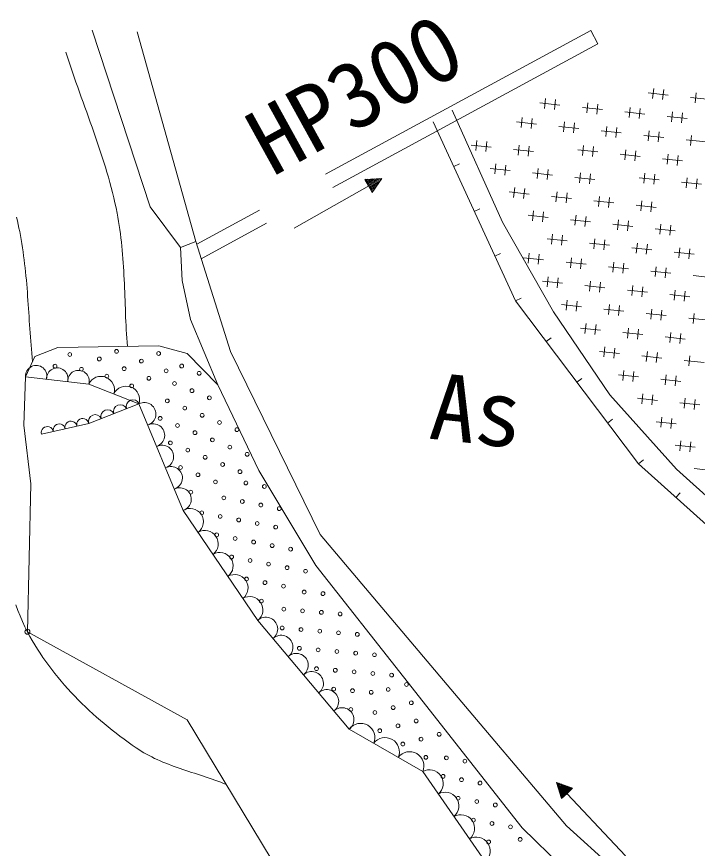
# Model space of a CAD drawing. Units: millimetres, scale not verified. Extents: x 40000 to 680000, y 20000 to 380000.
# Drawn here: x 406802 to 420348, y 317253 to 333800 of the extents above; entities that cross this region are included whole.
import ezdxf
from ezdxf.enums import TextEntityAlignment as Align

# ---------------------------------------------------------------- set-up
doc = ezdxf.new("R2010")
doc.units = ezdxf.units.MM
doc.header["$LTSCALE"] = 1000
doc.linetypes.add('DASHED', pattern=[7.5, 6, -1.5])
doc.layers.add('M-BGD', color=7, linetype='Continuous', lineweight=13)
doc.styles.add('ＭＳ ゴシック', font='')
doc.styles.get('ＭＳ ゴシック').set_extended_font_data('MS Gothic')

msp = doc.modelspace()

# ---------------------------------------------------------------- linework, layer by layer
at = {"layer": 'M-BGD'}
for p, q in [((409458, 330015), (408308, 333533)), ((409198, 333497), (410370, 329324)), ((418227, 333524), (418370, 333260)), ((407813, 332992), (407781, 333092)), ((407846, 332892), (407813, 332992)), ((407880, 332793), (407846, 332892)), ((407914, 332693), (407880, 332793)), ((407948, 332594), (407914, 332693)), ((407983, 332494), (407948, 332594)), ((408018, 332395), (407983, 332494)), ((408054, 332296), (408018, 332395)), ((408089, 332197), (408054, 332296)), ((419369, 332282), (419767, 332240)), ((419479, 332371), (419458, 332172)), ((419678, 332350), (419657, 332151)), ((420322, 332282), (420301, 332083)), ((408125, 332098), (408089, 332197)), ((408161, 331999), (408125, 332098)), ((417326, 332171), (417305, 331972)), ((417525, 332150), (417504, 331951)), ((420212, 332193), (420610, 332151)), ((408197, 331900), (408161, 331999)), ((415471, 331937), (416471, 329710)), ((417216, 332082), (417614, 332040)), ((418059, 331993), (418457, 331951)), ((418169, 332082), (418148, 331883)), ((418368, 332061), (418347, 331862)), ((419013, 331993), (418992, 331794)), ((419212, 331972), (419191, 331773)), ((408233, 331801), (408197, 331900)), ((408268, 331702), (408233, 331801)), ((416860, 331794), (416839, 331595)), ((417059, 331773), (417038, 331574)), ((418903, 331904), (419301, 331862)), ((419746, 331815), (420144, 331773)), ((419856, 331904), (419835, 331705)), ((420055, 331883), (420034, 331684)), ((408303, 331602), (408268, 331702)), ((408338, 331503), (408303, 331602)), ((416728, 328144), (415089, 331707)), ((416750, 331705), (417148, 331663)), ((417593, 331616), (417991, 331574)), ((417703, 331705), (417682, 331506)), ((417902, 331684), (417881, 331485)), ((418547, 331616), (418526, 331417)), ((418745, 331595), (418724, 331396)), ((408373, 331404), (408338, 331503)), ((418437, 331527), (418834, 331485)), ((419280, 331438), (419678, 331396)), ((419390, 331527), (419369, 331328)), ((419589, 331506), (419568, 331307)), ((420233, 331438), (420212, 331239)), ((408407, 331304), (408373, 331404)), ((408441, 331205), (408407, 331304)), ((415959, 331334), (415938, 331135)), ((416158, 331313), (416137, 331114)), ((420123, 331349), (420521, 331307)), ((408474, 331105), (408441, 331205)), ((408507, 331005), (408474, 331105)), ((415849, 331245), (416246, 331203)), ((416692, 331156), (417090, 331114)), ((416802, 331245), (416781, 331046)), ((417001, 331224), (416980, 331025)), ((417970, 331150), (418368, 331108)), ((418080, 331239), (418059, 331040)), ((418279, 331218), (418258, 331019)), ((418924, 331150), (418903, 330951)), ((419123, 331129), (419102, 330930)), ((408538, 330905), (408507, 331005)), ((418814, 331061), (419212, 331019)), ((419657, 330972), (420055, 330930)), ((419767, 331061), (419746, 330862)), ((419966, 331040), (419945, 330841)), ((408569, 330805), (408538, 330905)), ((408599, 330704), (408569, 330805)), ((415499, 330817), (415612, 330869)), ((416226, 330779), (416624, 330737)), ((416336, 330868), (416315, 330669)), ((416535, 330847), (416514, 330648)), ((417179, 330779), (417158, 330580)), ((408629, 330604), (408599, 330704)), ((408657, 330503), (408629, 330604)), ((417069, 330690), (417467, 330648)), ((417378, 330758), (417357, 330559)), ((417912, 330601), (418310, 330559)), ((418022, 330690), (418001, 330491)), ((418221, 330669), (418200, 330470)), ((419301, 330684), (419280, 330485)), ((419500, 330663), (419479, 330464)), ((408684, 330401), (408657, 330503)), ((412328, 329591), (414067, 330579)), ((413732, 330562), (414067, 330579)), ((413806, 330431), (413732, 330562)), ((413754, 330563), (413737, 330553)), ((413747, 330535), (413799, 330565)), ((413756, 330518), (413843, 330567)), ((413888, 330570), (413766, 330501)), ((413776, 330483), (413933, 330572)), ((413786, 330466), (413977, 330575)), ((414022, 330577), (413796, 330449)), ((414042, 330542), (413816, 330414)), ((414017, 330505), (413826, 330396)), ((413835, 330379), (413992, 330468)), ((414067, 330579), (413880, 330301)), ((419191, 330595), (419589, 330553)), ((420034, 330506), (420432, 330464)), ((420144, 330595), (420123, 330396)), ((420343, 330574), (420322, 330375)), ((408710, 330300), (408684, 330401)), ((408735, 330198), (408710, 330300)), ((413806, 330431), (413880, 330301)), ((413845, 330362), (413967, 330431)), ((413942, 330394), (413855, 330344)), ((413865, 330327), (413917, 330356)), ((413892, 330319), (413875, 330309)), ((416603, 330313), (417001, 330271)), ((416713, 330402), (416692, 330203)), ((416912, 330381), (416891, 330182)), ((417556, 330313), (417535, 330114)), ((417755, 330292), (417734, 330093)), ((408759, 330096), (408735, 330198)), ((417446, 330224), (417844, 330182)), ((418290, 330135), (418687, 330093)), ((418400, 330224), (418379, 330025)), ((418598, 330203), (418578, 330004)), ((419243, 330135), (419222, 329936)), ((419442, 330114), (419421, 329915)), ((408781, 329993), (408759, 330096)), ((408802, 329890), (408781, 329993)), ((410061, 329208), (409458, 330015)), ((415909, 329926), (416022, 329978)), ((419133, 330046), (419531, 330004)), ((406817, 329736), (406800, 329807)), ((408817, 329809), (408802, 329890)), ((408831, 329727), (408817, 329809)), ((416980, 329847), (417378, 329805)), ((417090, 329936), (417069, 329737)), ((417289, 329915), (417268, 329716)), ((417933, 329847), (417912, 329648)), ((418132, 329826), (418111, 329627)), ((406833, 329665), (406817, 329736)), ((406849, 329594), (406833, 329665)), ((408844, 329645), (408831, 329727)), ((408856, 329563), (408844, 329645)), ((416471, 329710), (417485, 327926)), ((417824, 329758), (418221, 329716)), ((418667, 329669), (419065, 329627)), ((418777, 329758), (418756, 329559)), ((418976, 329737), (418955, 329538)), ((419620, 329669), (419599, 329470)), ((419819, 329648), (419798, 329449)), ((406863, 329523), (406849, 329594)), ((406879, 329443), (406863, 329523)), ((406893, 329363), (406879, 329443)), ((408867, 329481), (408856, 329563)), ((408878, 329398), (408867, 329481)), ((417467, 329470), (417446, 329271)), ((417666, 329449), (417645, 329250)), ((419510, 329580), (419908, 329538)), ((406907, 329283), (406893, 329363)), ((406919, 329203), (406907, 329283)), ((408887, 329316), (408878, 329398)), ((408895, 329233), (408887, 329316)), ((410061, 329208), (410370, 329324)), ((410370, 329324), (411058, 327141)), ((417357, 329381), (417755, 329339)), ((418201, 329292), (418598, 329250)), ((418311, 329381), (418290, 329182)), ((418510, 329360), (418489, 329161)), ((419154, 329292), (419133, 329093)), ((406931, 329123), (406919, 329203)), ((406942, 329043), (406931, 329123)), ((408903, 329151), (408895, 329233)), ((408910, 329068), (408903, 329151)), ((410094, 328552), (410061, 329208)), ((419044, 329203), (419442, 329161)), ((419353, 329271), (419332, 329072)), ((419887, 329114), (420285, 329072)), ((419997, 329203), (419976, 329004)), ((420196, 329182), (420175, 328983)), ((406953, 328963), (406942, 329043)), ((406962, 328882), (406953, 328963)), ((408917, 328985), (408910, 329068)), ((408923, 328902), (408917, 328985)), ((416318, 329035), (416432, 329087)), ((416891, 329003), (417289, 328961)), ((417001, 329092), (416980, 328893)), ((417200, 329071), (417179, 328873)), ((417844, 329003), (417823, 328805)), ((418043, 328982), (418022, 328784)), ((406972, 328802), (406962, 328882)), ((406980, 328721), (406972, 328802)), ((408928, 328819), (408923, 328902)), ((408933, 328736), (408928, 328819)), ((417735, 328914), (418132, 328872)), ((418578, 328825), (418976, 328783)), ((418688, 328914), (418667, 328716)), ((418887, 328893), (418866, 328695)), ((419531, 328825), (419510, 328627)), ((419730, 328804), (419709, 328606)), ((406988, 328641), (406980, 328721)), ((406996, 328560), (406988, 328641)), ((408938, 328653), (408933, 328736)), ((408942, 328570), (408938, 328653)), ((417378, 328626), (417357, 328427)), ((419421, 328736), (419819, 328694)), ((420264, 328647), (420662, 328606)), ((407003, 328479), (406996, 328560)), ((407010, 328398), (407003, 328479)), ((408946, 328487), (408942, 328570)), ((408949, 328404), (408946, 328487)), ((410260, 327775), (410094, 328552)), ((417268, 328537), (417666, 328495)), ((417577, 328605), (417556, 328406)), ((418222, 328537), (418201, 328338)), ((418421, 328516), (418400, 328317)), ((407016, 328317), (407010, 328398)), ((407022, 328236), (407016, 328317)), ((408953, 328320), (408949, 328404)), ((408956, 328237), (408953, 328320)), ((418112, 328448), (418509, 328406)), ((418955, 328359), (419353, 328317)), ((419065, 328448), (419044, 328249)), ((419264, 328427), (419243, 328228)), ((419908, 328359), (419887, 328160)), ((420107, 328338), (420086, 328139)), ((407028, 328155), (407022, 328236)), ((407034, 328074), (407028, 328155)), ((408959, 328154), (408956, 328237)), ((408962, 328070), (408959, 328154)), ((416728, 328144), (416842, 328196)), ((419174, 324905), (416728, 328144)), ((417755, 328160), (417734, 327961)), ((417954, 328139), (417933, 327940)), ((419798, 328270), (420196, 328228)), ((407039, 327993), (407034, 328074)), ((407045, 327912), (407039, 327993)), ((408966, 327987), (408962, 328070)), ((408969, 327904), (408966, 327987)), ((417646, 328071), (418043, 328029)), ((418489, 327982), (418887, 327940)), ((418599, 328071), (418578, 327872)), ((418798, 328050), (418777, 327851)), ((419442, 327982), (419421, 327783)), ((419641, 327961), (419620, 327762)), ((407050, 327831), (407045, 327912)), ((407055, 327750), (407050, 327831)), ((408972, 327821), (408969, 327904)), ((408976, 327737), (408972, 327821)), ((417485, 327926), (418607, 326274)), ((419332, 327893), (419730, 327851)), ((420175, 327804), (420573, 327762)), ((420285, 327893), (420264, 327694)), ((407061, 327669), (407055, 327750)), ((407066, 327588), (407061, 327669)), ((408980, 327654), (408976, 327737)), ((408984, 327571), (408980, 327654)), ((410260, 327775), (410804, 326474)), ((418133, 327694), (418112, 327495)), ((418332, 327673), (418311, 327474)), ((407072, 327507), (407066, 327588)), ((407077, 327426), (407072, 327507)), ((408989, 327488), (408984, 327571)), ((408994, 327405), (408989, 327488)), ((418023, 327605), (418420, 327563)), ((418866, 327516), (419264, 327474)), ((418976, 327605), (418955, 327406)), ((419175, 327584), (419154, 327385)), ((419819, 327516), (419798, 327317)), ((420018, 327495), (419997, 327296)), ((407083, 327345), (407077, 327426)), ((407089, 327264), (407083, 327345)), ((408999, 327322), (408994, 327405)), ((409006, 327239), (408999, 327322)), ((417339, 327334), (417439, 327410)), ((419709, 327427), (420107, 327385)), ((407096, 327183), (407089, 327264)), ((407103, 327102), (407096, 327183)), ((407625, 327220), (407162, 327037)), ((409634, 327248), (407625, 327220)), ((410198, 327100), (409634, 327248)), ((411058, 327141), (412841, 323494)), ((418400, 327139), (418798, 327097)), ((418510, 327228), (418489, 327029)), ((418709, 327207), (418688, 327008)), ((419353, 327139), (419332, 326940)), ((407162, 327037), (406978, 326636)), ((407110, 327021), (407103, 327102)), ((407118, 326941), (407110, 327021)), ((410804, 326474), (410198, 327100)), ((419243, 327050), (419641, 327008)), ((419552, 327118), (419531, 326919)), ((420086, 326961), (420484, 326919)), ((420196, 327050), (420175, 326851)), ((406945, 325672), (406978, 326636)), ((406978, 326636), (408239, 326489)), ((418777, 326673), (419175, 326631)), ((418887, 326762), (418866, 326563)), ((419086, 326741), (419065, 326542)), ((419730, 326673), (419709, 326474)), ((419929, 326652), (419908, 326453)), ((408239, 326489), (409237, 326099)), ((411621, 324771), (410804, 326474)), ((417951, 326525), (418051, 326600)), ((419620, 326584), (420018, 326542)), ((418607, 326274), (419934, 324799)), ((419154, 326207), (419552, 326165)), ((419264, 326295), (419243, 326097)), ((419463, 326274), (419442, 326076)), ((420107, 326206), (420086, 326008)), ((420306, 326185), (420285, 325987)), ((409237, 326099), (408237, 325707)), ((409237, 326099), (410118, 323977)), ((419997, 326118), (420395, 326076)), ((419641, 325829), (419620, 325630)), ((419840, 325808), (419819, 325609)), ((407084, 324506), (406945, 325672)), ((408237, 325707), (407298, 325494)), ((418562, 325715), (418662, 325790)), ((419531, 325740), (419929, 325698)), ((420018, 325363), (419997, 325164)), ((420217, 325342), (420196, 325143)), ((419909, 325274), (420306, 325232)), ((419174, 324905), (419273, 324981)), ((422166, 322213), (419174, 324905)), ((412754, 322878), (411621, 324771)), ((419934, 324799), (421470, 323412)), ((420286, 324808), (420683, 324766)), ((407022, 321561), (407084, 324506)), ((419922, 324232), (420005, 324325)), ((410118, 323977), (411599, 321787)), ((412841, 323494), (415294, 320591)), ((414499, 320663), (412754, 322878)), ((406789, 322095), (406828, 321985)), ((406828, 321985), (406870, 321876)), ((406870, 321876), (406916, 321769)), ((406916, 321769), (406965, 321662)), ((411599, 321787), (413420, 319626)), ((406965, 321662), (407018, 321557)), ((407018, 321557), (407066, 321471)), ((407022, 321561), (410197, 319813)), ((407066, 321471), (407114, 321385)), ((407114, 321385), (407165, 321300)), ((407165, 321300), (407217, 321216)), ((407217, 321216), (407271, 321133)), ((407271, 321133), (407327, 321050)), ((407327, 321050), (407384, 320969)), ((407384, 320969), (407443, 320889)), ((407443, 320889), (407503, 320809)), ((407503, 320809), (407564, 320731)), ((407564, 320731), (407627, 320653)), ((407627, 320653), (407691, 320577)), ((407691, 320577), (407756, 320501)), ((416864, 317662), (414499, 320663)), ((415294, 320591), (417747, 317704)), ((407756, 320501), (407823, 320426)), ((407823, 320426), (407890, 320353)), ((407890, 320353), (407959, 320280)), ((407959, 320280), (408029, 320208)), ((408029, 320208), (408100, 320137)), ((408100, 320137), (408172, 320068)), ((408172, 320068), (408245, 319999)), ((408245, 319999), (408319, 319931)), ((408319, 319931), (408394, 319864)), ((408394, 319864), (408470, 319798)), ((408470, 319798), (408546, 319734)), ((408546, 319734), (408623, 319670)), ((410197, 319813), (411868, 317043)), ((408623, 319670), (408701, 319607)), ((408701, 319607), (408780, 319546)), ((408780, 319546), (408859, 319485)), ((413420, 319626), (414882, 318780)), ((408859, 319485), (408939, 319425)), ((408939, 319425), (409019, 319367)), ((409019, 319367), (409100, 319309)), ((409100, 319309), (409181, 319253)), ((409181, 319253), (409231, 319219)), ((409231, 319219), (409282, 319187)), ((409282, 319187), (409334, 319156)), ((409334, 319156), (409386, 319127)), ((409386, 319127), (409439, 319098)), ((409439, 319098), (409493, 319071)), ((409493, 319071), (409547, 319044)), ((409547, 319044), (409602, 319019)), ((409602, 319019), (409657, 318994)), ((409657, 318994), (409713, 318971)), ((409713, 318971), (409769, 318948)), ((409769, 318948), (409825, 318926)), ((409825, 318926), (409882, 318904)), ((409882, 318904), (409939, 318883)), ((409939, 318883), (409996, 318862)), ((409996, 318862), (410054, 318842)), ((410054, 318842), (410111, 318822)), ((410111, 318822), (410169, 318803)), ((410169, 318803), (410227, 318784)), ((410227, 318784), (410285, 318765)), ((410285, 318765), (410343, 318746)), ((410343, 318746), (410402, 318727)), ((410402, 318727), (410460, 318708)), ((410460, 318708), (410518, 318689)), ((410518, 318689), (410576, 318669)), ((414882, 318780), (416126, 316993)), ((410576, 318669), (410634, 318650)), ((410634, 318650), (410691, 318630)), ((410691, 318630), (410749, 318610)), ((410749, 318610), (410806, 318589)), ((410806, 318589), (410863, 318568)), ((410863, 318568), (410919, 318546)), ((410919, 318546), (410976, 318523)), ((418917, 317107), (417548, 318565)), ((417644, 318244), (417548, 318565)), ((417548, 318565), (417863, 318449)), ((417561, 318523), (417739, 318333)), ((417590, 318550), (417768, 318360)), ((417632, 318534), (417783, 318374)), ((417724, 318319), (417574, 318480)), ((417710, 318306), (417587, 318437)), ((417599, 318394), (417695, 318292)), ((417797, 318388), (417674, 318519)), ((417812, 318401), (417716, 318504)), ((417754, 318347), (417863, 318449)), ((417758, 318488), (417826, 318415)), ((417841, 318429), (417800, 318473)), ((417842, 318457), (417856, 318443)), ((417681, 318278), (417612, 318351)), ((417666, 318265), (417625, 318308)), ((417638, 318265), (417651, 318251)), ((417754, 318347), (417644, 318244)), ((417747, 317704), (420302, 315379)), ((419167, 315422), (416864, 317662))]:
    msp.add_line(p, q, dxfattribs=at)
at = {"layer": 'M-BGD', "linetype": 'DASHED'}
for p, q in [((418227, 333524), (410385, 329276)), ((418370, 333260), (410477, 328984))]:
    msp.add_line(p, q, dxfattribs=at)
at = {"layer": 'M-BGD'}
for centre, radius in [((408791, 327140), 37.5), ((409628, 327097), 37.5), ((407860, 327079), 37.5), ((408448, 326989), 37.5), ((409285, 326947), 37.5), ((407566, 326846), 37.5), ((408092, 326785), 37.5), ((408942, 326796), 37.5), ((410087, 326848), 37.5), ((408598, 326646), 37.5), ((409435, 326604), 37.5), ((409778, 326754), 37.5), ((410434, 326704), 37.5), ((409092, 326453), 37.5), ((409944, 326501), 37.5), ((410291, 326358), 37.5), ((409801, 326155), 37.5), ((410637, 326215), 37.5), ((410148, 326012), 37.5), ((409658, 325808), 37.5), ((410494, 325869), 37.5), ((410004, 325665), 37.5), ((410840, 325726), 37.5), ((410351, 325522), 37.5), ((411187, 325583), 37.5), ((409862, 325319), 37.5), ((410697, 325379), 37.5), ((410208, 325176), 37.5), ((411044, 325236), 37.5), ((410554, 325033), 37.5), ((411390, 325093), 37.5), ((410065, 324829), 37.5), ((410901, 324890), 37.5), ((410411, 324686), 37.5), ((411247, 324747), 37.5), ((410758, 324543), 37.5), ((411365, 324522), 37.5), ((411732, 324451), 37.5), ((410268, 324340), 37.5), ((410925, 324225), 37.5), ((411293, 324154), 37.5), ((411661, 324083), 37.5), ((412029, 324012), 37.5), ((410486, 323929), 37.5), ((410854, 323857), 37.5), ((411222, 323786), 37.5), ((411590, 323715), 37.5), ((411958, 323644), 37.5), ((410783, 323490), 37.5), ((411151, 323418), 37.5), ((411519, 323347), 37.5), ((411887, 323276), 37.5), ((412255, 323205), 37.5), ((411080, 323050), 37.5), ((411448, 322979), 37.5), ((411816, 322908), 37.5), ((412184, 322837), 37.5), ((412552, 322766), 37.5), ((411377, 322611), 37.5), ((411744, 322540), 37.5), ((412112, 322469), 37.5), ((412524, 322353), 37.5), ((412898, 322321), 37.5), ((411673, 322172), 37.5), ((412119, 322011), 37.5), ((412492, 321979), 37.5), ((412866, 321948), 37.5), ((413239, 321916), 37.5), ((412087, 321638), 37.5), ((407018, 321562), 50), ((412461, 321606), 37.5), ((412834, 321574), 37.5), ((413207, 321542), 37.5), ((413581, 321510), 37.5), ((412429, 321233), 37.5), ((412802, 321201), 37.5), ((413175, 321169), 37.5), ((413549, 321137), 37.5), ((413922, 321105), 37.5), ((412770, 320827), 37.5), ((413144, 320795), 37.5), ((413517, 320764), 37.5), ((413890, 320732), 37.5), ((414264, 320700), 37.5), ((414559, 320512), 37.5), ((413112, 320422), 37.5), ((413485, 320390), 37.5), ((413859, 320358), 37.5), ((414197, 320415), 37.5), ((414656, 320150), 37.5), ((413453, 320017), 37.5), ((414294, 320053), 37.5), ((413932, 319956), 37.5), ((414390, 319691), 37.5), ((414753, 319788), 37.5), ((414028, 319594), 37.5), ((415211, 319522), 37.5), ((414487, 319329), 37.5), ((414849, 319426), 37.5), ((414946, 319064), 37.5), ((415353, 319053), 37.5), ((415722, 318987), 37.5), ((415287, 318685), 37.5), ((415655, 318619), 37.5), ((416024, 318552), 37.5), ((415589, 318250), 37.5), ((415958, 318184), 37.5), ((416327, 318117), 37.5), ((415892, 317815), 37.5), ((416261, 317748), 37.5), ((416630, 317682), 37.5), ((416195, 317380), 37.5), ((416821, 317432), 37.5)]:
    msp.add_circle(centre, radius, dxfattribs=at)
for centre, radius, start, end in [((407192, 326646), 214, 343.8102, 182.8784), ((407612, 326597), 214, 343.8102, 182.8784), ((408032, 326548), 214, 343.8102, 182.8784), ((408481, 326374), 269, 342.6516, 154.6879), ((408981, 326179), 269, 342.6516, 154.6879), ((409116, 326041), 135, 25.4561, 197.2488), ((408615, 325845), 135, 25.4561, 197.2488), ((408865, 325943), 135, 25.4561, 197.2488), ((409343, 325894), 230, 287.7139, 117.408), ((408118, 325685), 120, 10.6433, 195.0075), ((408365, 325747), 135, 25.4561, 197.2488), ((407414, 325525), 120, 10.6433, 195.0075), ((407649, 325578), 120, 10.6433, 195.0075), ((407884, 325632), 120, 10.6433, 195.0075), ((409519, 325470), 230, 287.7139, 117.408), ((409696, 325045), 230, 287.7139, 117.408), ((409872, 324621), 230, 287.7139, 117.408), ((410048, 324197), 230, 287.7139, 117.408), ((410254, 323750), 265, 307.2524, 120.8499), ((410550, 323312), 265, 307.2524, 120.8499), ((410846, 322874), 265, 307.2524, 120.8499), ((411142, 322436), 265, 307.2524, 120.8499), ((411438, 321998), 265, 307.2524, 120.8499), ((411761, 321616), 236, 306.7053, 133.5414), ((412065, 321256), 236, 306.7053, 133.5414), ((412368, 320896), 236, 306.7053, 133.5414), ((412672, 320535), 236, 306.7053, 133.5414), ((412975, 320175), 236, 306.7053, 133.5414), ((413279, 319815), 236, 306.7053, 133.5414), ((413647, 319456), 284, 336.7432, 143.1469), ((414134, 319174), 284, 336.7432, 143.1469), ((414622, 318892), 284, 336.7432, 143.1469), ((415019, 318543), 273, 309.6798, 120.001), ((415330, 318097), 273, 309.6798, 120.001), ((415641, 317650), 273, 309.6798, 120.001), ((415952, 317203), 273, 309.6798, 120.001)]:
    msp.add_arc(centre, radius, start, end, dxfattribs=at)

# ---------------------------------------------------------------- texts
at = {"layer": 'M-BGD', "style": 'ＭＳ ゴシック'}
for s, rotation, p in [('HP300', 28.9, (412078, 330257)), ('As', 353.9, (414944, 325013))]:
    msp.add_text(s, height=1320, rotation=rotation, dxfattribs=at).set_placement(p, align=Align.BOTTOM_LEFT)

doc.saveas('drawing.dxf')
